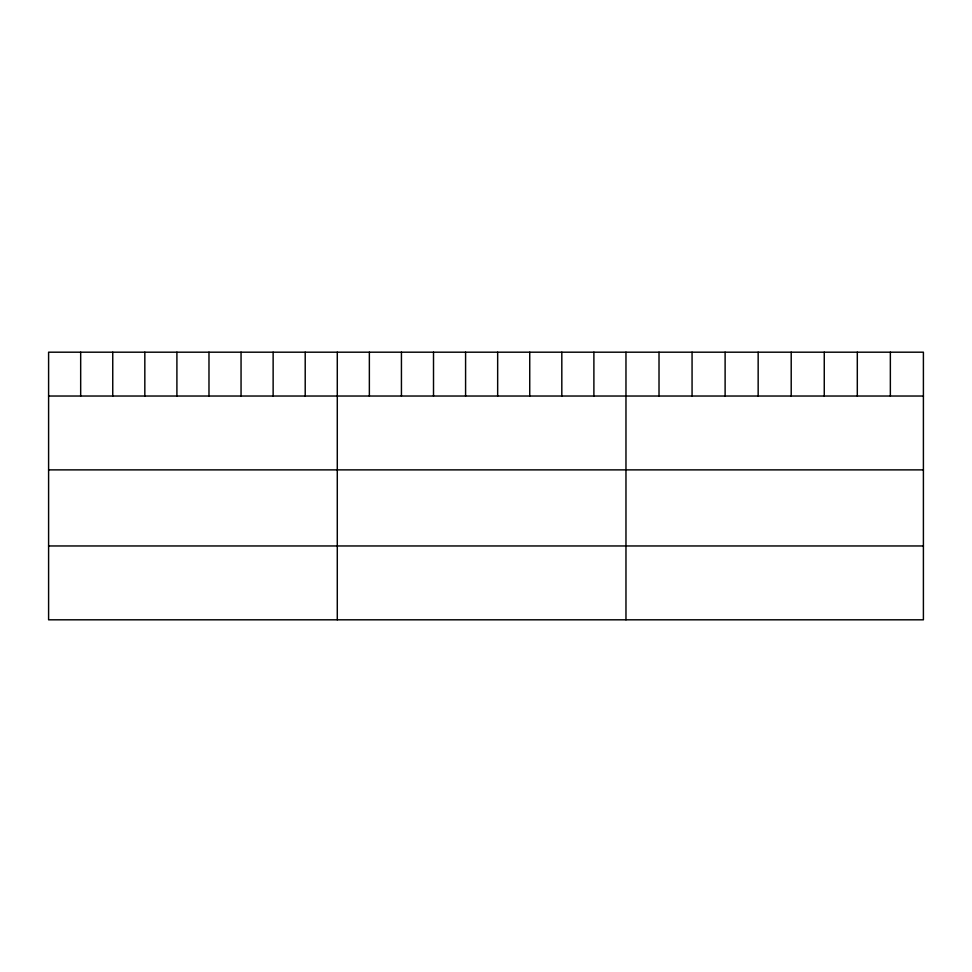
<?xml version="1.0" encoding="UTF-8"?>
<svg xmlns="http://www.w3.org/2000/svg" width="972" height="972" viewBox="0 0 972 972"><rect width="100%" height="100%" fill="white"/><g stroke="black" fill="none" stroke-linecap="round" stroke-linejoin="round"><path stroke-width="1.46" d="M923.4 396.029L923.4 619.808L48.6 619.808L48.6 352.192L923.4 352.192L923.4 396.029L48.6 396.029M48.6 469.877L923.4 469.877M48.6 545.96L923.4 545.96M890.352 352.192L890.352 396.029M857.304 352.192L857.304 396.029M824.256 352.192L824.256 396.029M791.208 352.192L791.208 396.029M758.16 352.192L758.16 396.029M725.112 352.192L725.112 396.029M692.064 352.192L692.064 396.029M659.016 352.192L659.016 396.029M625.968 352.192L625.968 619.808M593.892 352.192L593.892 396.029M561.816 352.192L561.816 396.029M529.74 352.192L529.74 396.029M497.664 352.192L497.664 396.029M465.588 352.192L465.588 396.029M433.512 352.192L433.512 396.029M401.436 352.192L401.436 396.029M369.36 352.192L369.36 396.029M337.284 352.192L337.284 619.808M305.208 352.192L305.208 396.029M273.132 352.192L273.132 396.029M241.056 352.192L241.056 396.029M208.98 352.192L208.98 396.029M176.904 352.192L176.904 396.029M144.828 352.192L144.828 396.029M112.752 352.192L112.752 396.029M80.676 352.192L80.676 396.029"/></g></svg>
